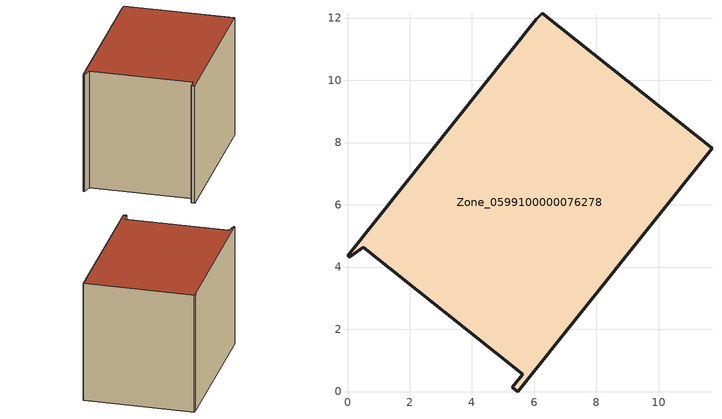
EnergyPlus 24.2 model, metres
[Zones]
Zone_0599100000076278
 floor ground (C_G): 6.26,12.15 11.71,7.81 5.47,0 5.3,0.14 5.63,0.56 0.51,4.64 0.05,4.31 0,4.36 6.06,11.96 z0.5
 wall outside (C_F): 11.71,7.81 6.26,12.15 6.06,11.96 0,4.36 0.05,4.31 0.51,4.64 5.63,0.56 5.3,0.14 5.47,0 11.71,7.81 z0.5:8.38
 roof outside (C_R): 6.06,11.96 0,4.36 0.05,4.31 0.51,4.64 5.63,0.56 5.3,0.14 5.47,0 11.71,7.81 6.26,12.15 z8.38
[BUILDING]
Pand.0599100000076278: North Axis=0; Terrain=City; Loads Convergence Tolerance Value=0.04; Temperature Convergence Tolerance Value=0.4; Solar Distribution=FullExterior; Maximum Number of Warmup Days=25; Minimum Number of Warmup Days=1
[Site:Location]
Rotterdam.The.Hague.AP_ZH_NLD Design_Conditions: Latitude=51.96; Longitude=4.45; Time Zone=1; Elevation=-4.5
[SITE:GROUNDTEMPERATURE:BUILDINGSURFACE]
18, 18, 18, 18, 18, 18, 18, 18, 18, 18, 18, 18
[MATERIAL] Thermal Absorptance=0.9; Solar Absorptance=0.7; Visible Absorptance=0.7
Name | Roughness | Thickness | Conductivity | Density | Specific Heat
G.TI.1965-1974 | MediumSmooth | 0.15 | 0.882353 | 540 | 1210
F.TI.1965-1974 | Rough | 0.3 | 0.697674 | 1920 | 840
R.TI.1965-1974 | MediumRough | 0.2 | 0.232558 | 1500 | 1000
[CONSTRUCTION]
C_G: G.TI.1965-1974
C_F: F.TI.1965-1974
C_R: R.TI.1965-1974
[ZONE]
Zone_0599100000076278: Type=1; Multiplier=1; Ceiling Height=Autocalculate; Volume=Autocalculate; Floor Area=autocalculate; Part of Total Floor Area=Yes
[ZONEINFILTRATION:DESIGNFLOWRATE]
Infil_Zone_0599100000076278: Zone or ZoneList or Space or SpaceList=Zone_0599100000076278; Schedule=AlwaysOn; Design Flow Rate Calculation Method=Flow/Area; Flow Rate per Floor Area=0.003; Constant Term Coefficient=1; Temperature Term Coefficient=0; Velocity Term Coefficient=0; Velocity Squared Term Coefficient=0
[HVACTEMPLATE:ZONE:IDEALLOADSAIRSYSTEM]
Zone_0599100000076278: Maximum Heating Supply Air Temperature=50; Minimum Cooling Supply Air Temperature=13; Maximum Heating Supply Air Humidity Ratio=0.0156; Minimum Cooling Supply Air Humidity Ratio=0.0077; Heating Limit=NoLimit; Cooling Limit=NoLimit; Dehumidification Control Type=ConstantSensibleHeatRatio; Cooling Sensible Heat Ratio=0.7; Dehumidification Setpoint=60; Humidification Control Type=None; Humidification Setpoint=30; Outdoor Air Method=None; Outdoor Air Flow Rate per Person=0.00944; Outdoor Air Flow Rate per Zone Floor Area=0; Outdoor Air Flow Rate per Zone=0; Demand Controlled Ventilation Type=None; Outdoor Air Economizer Type=NoEconomizer; Heat Recovery Type=None; Sensible Heat Recovery Effectiveness=0.7; Latent Heat Recovery Effectiveness=0.65
[ZONECONTROL:THERMOSTAT]
ThermostatControl_Zone_0599100000076278: Zone or ZoneList=Zone_0599100000076278; Control Type Schedule=DualSetpointControlType; Control 1=Thermostat_Zone_0599100000076278; Temperature Difference Between Cutout And Setpoint=0
[THERMOSTATSETPOINT:DUALSETPOINT]
Thermostat_Zone_0599100000076278: Heating Setpoint Temperature Schedule=HeatingSetpoint_Zone_0599100000076278; Cooling Setpoint Temperature Schedule=CoolingSetpoint_Zone_0599100000076278
[SCHEDULE:COMPACT]
HeatingSetpoint_Zone_0599100000076278: Through: 12/31, For: AllDays, Until: 24:00, 21
CoolingSetpoint_Zone_0599100000076278: Through: 12/31, For: AllDays, Until: 24:00, 24
DualSetpointControlType: Through: 12/31, For: AllDays, Until: 24:00, 4
AlwaysOn: Through: 12/31, For: AllDays, Until: 24:00, 1
